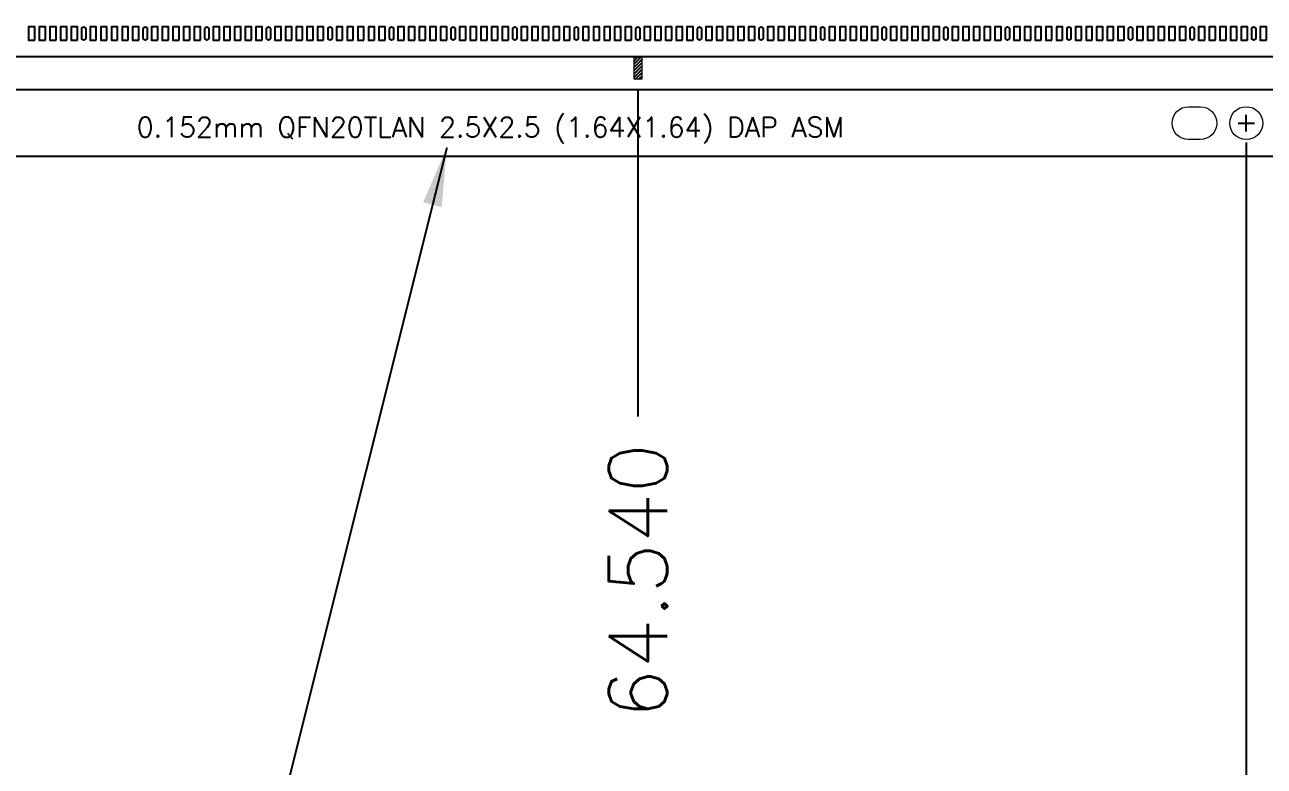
# Model space of a CAD drawing. Header units: millimetres. Extents: x 391.1 to 402, y 88.4 to 94.9.
# Drawn here: x 397.461 to 399.154, y 90.665 to 91.679 of the extents above; entities that cross this region are included whole.
import ezdxf
from ezdxf.enums import TextEntityAlignment as Align

# ---------------------------------------------------------------- set-up
doc = ezdxf.new("R2010")
doc.units = ezdxf.units.MM
doc.header["$LTSCALE"] = 0.5
doc.header["$PDMODE"] = 98
doc.linetypes.add('HIDDEN', pattern=[0.375, 0.25, -0.125])
for name, color, linetype in [('BORDER', 7, 'Continuous'), ('DIM', 3, 'Continuous'), ('MOLD', 6, 'Continuous')]:
    doc.layers.add(name, color=color, linetype=linetype)
doc.styles.add('SIMPLEX', font='simplex.shx', dxfattribs={"bigfont": 'AllInOneBig.shx'})
doc.dimstyles.new('SHEET1', dxfattribs={"dimtxt": 0.08, "dimasz": 0.08, "dimexe": 0.015, "dimexo": 0.015, "dimgap": 0.027, "dimtad": 1, "dimdec": 3, "dimlfac": 33.333333, "dimrnd": 0.0005, "dimzin": 1, "dimtxsty": 'SIMPLEX', "dimcen": 0.1905, "dimclrd": 256, "dimclre": 256, "dimclrt": 256, "dimazin": 3, "dimtp": 0.03, "dimtm": 0.05, "dimtfac": 0.8, "dimtdec": 3, "dimtmove": 0, "dimatfit": 3, "dimfxl": 0.05, "dimtzin": 4, "dimlwd": -1, "dimlwe": -1})

# ---------------------------------------------------------------- blocks, each defined once
blk = doc.blocks.new('*D162')
at = {"layer": 'Defpoints', "color": 0, "ltscale": 0.1, "transparency": 16777216}
for p in [(396.3623, 92.6694), (398.2985, 91.6044), (398.2985, 91.1436)]:
    blk.add_point(p, dxfattribs=at)
at = {"layer": 'DIM', "ltscale": 0.1, "transparency": 16777216}
blk.add_line((398.2985, 91.5894), (398.2985, 91.1436), dxfattribs=at)
at = {"layer": 'DIM', "ltscale": 0.1, "transparency": 16777216, "insert": (398.2985, 90.9185), "char_height": 0.08, "attachment_point": 5, "rotation": 90, "style": 'SIMPLEX'}
blk.add_mtext('\\A1;64.540', dxfattribs=at)
blk = doc.blocks.new('*D170')
at = {"layer": 'Defpoints', "color": 0, "ltscale": 0.1, "transparency": 16777216}
for p in [(396.3623, 92.6694), (399.6623, 91.5331), (399.6623, 91.1521)]:
    blk.add_point(p, dxfattribs=at)
at = {"layer": 'DIM', "ltscale": 0.1, "transparency": 16777216}
blk.add_line((399.6623, 91.5181), (399.6623, 91.1521), dxfattribs=at)
at = {"layer": 'DIM', "ltscale": 0.1, "transparency": 16777216, "insert": (399.6623, 90.9042), "char_height": 0.08, "attachment_point": 5, "rotation": 90, "style": 'SIMPLEX'}
blk.add_mtext('\\A1;110.000', dxfattribs=at)
blk = doc.blocks.new('*D171')
at = {"layer": 'Defpoints', "color": 0, "ltscale": 0.1, "transparency": 16777216}
for p in [(396.3623, 92.6694), (400.1948, 92.5468), (400.1948, 91.1521)]:
    blk.add_point(p, dxfattribs=at)
at = {"layer": 'DIM', "ltscale": 0.1, "transparency": 16777216}
blk.add_line((400.1948, 92.5318), (400.1948, 91.1521), dxfattribs=at)
at = {"layer": 'DIM', "ltscale": 0.1, "transparency": 16777216, "insert": (400.1948, 90.8965), "char_height": 0.08, "attachment_point": 5, "rotation": 90, "style": 'SIMPLEX'}
blk.add_mtext('\\A1;127.750', dxfattribs=at)
blk = doc.blocks.new('*D172')
at = {"layer": 'Defpoints', "color": 0, "ltscale": 0.1, "transparency": 16777216}
for p in [(396.3623, 92.6694), (400.0656, 91.6044), (400.0656, 91.1521)]:
    blk.add_point(p, dxfattribs=at)
at = {"layer": 'DIM', "ltscale": 0.1, "transparency": 16777216}
blk.add_line((400.0656, 91.5894), (400.0656, 91.1521), dxfattribs=at)
at = {"layer": 'DIM', "ltscale": 0.1, "transparency": 16777216, "insert": (400.0656, 90.8965), "char_height": 0.08, "attachment_point": 5, "rotation": 90, "style": 'SIMPLEX'}
blk.add_mtext('\\A1;123.445', dxfattribs=at)
blk = doc.blocks.new('*D139')
at = {"layer": 'Defpoints', "color": 0, "ltscale": 0.1, "transparency": 16777216}
for p in [(393.5948, 91.5331), (399.1298, 91.5331), (399.1298, 90.4342)]:
    blk.add_point(p, dxfattribs=at)
at = {"layer": 'DIM', "ltscale": 0.1, "transparency": 16777216}
for p, q in [((393.5948, 91.5181), (393.5948, 90.4192)), ((399.1298, 91.5181), (399.1298, 90.4192)), ((393.6748, 90.4342), (395.4453, 90.4342)), ((399.0498, 90.4342), (397.2793, 90.4342))]:
    blk.add_line(p, q, dxfattribs=at)
for points in [[(393.6748, 90.4475), (393.6748, 90.4208), (393.5948, 90.4342)], [(399.0498, 90.4475), (399.0498, 90.4208), (399.1298, 90.4342)]]:
    blk.add_solid(points, dxfattribs=at)
at = {"layer": 'DIM', "ltscale": 0.1, "transparency": 16777216, "insert": (396.3623, 90.4342), "char_height": 0.08, "attachment_point": 5, "style": 'SIMPLEX'}
blk.add_mtext('\\A1;(61.500{\\H0.05;%%p0.025}X3=)184.500\\H0.05;%%p0.050', dxfattribs=at)

msp = doc.modelspace()

# ---------------------------------------------------------------- hatches: boundary and pattern name
at = {"ltscale": 0.1}
h = msp.add_hatch(dxfattribs=at)
h.set_pattern_fill('ANSI31', color=256, scale=0.001, style=0)
h.set_pattern_definition([(45, (401.914651, 92.6693945), (-0.002245064, 0.002245064), [])])
h.paths.add_polyline_path([(398.303701, 91.620145), (398.293201, 91.620145), (398.293201, 91.61878, 0.00912032), (398.303701, 91.612999)])
h.paths.add_polyline_path([(398.303701, 91.634395), (398.293201, 91.634395), (398.293201, 91.627377), (398.303701, 91.627377)])
h.paths.add_polyline_path([(398.303701, 91.627377), (398.293201, 91.627377), (398.293201, 91.620145), (398.303701, 91.620145)])
h.paths.add_polyline_path([(398.293201, 91.61878), (398.293201, 91.604395), (398.303701, 91.604395), (398.303701, 91.612999, -0.00912032)])

# ---------------------------------------------------------------- linework, layer by layer
at = {"color": 1, "ltscale": 0.1}
for p, q in [((399.118501, 91.544395), (399.141001, 91.544395)), ((399.129751, 91.533145), (399.129751, 91.555645))]:
    msp.add_line(p, q, dxfattribs=at)
at = {"ltscale": 0.3}
msp.add_line((392.525251, 91.499395), (400.199251, 91.499395), dxfattribs=at)
at = {"color": 2, "linetype": 'HIDDEN', "lineweight": 0}
msp.add_lwpolyline([(392.507251, 93.749395), (400.217251, 93.749395), (400.217251, 91.589395), (392.507251, 91.589395)], close=True, dxfattribs=at)
at = {"ltscale": 0.1}
for points in [[(397.474201, 91.65787), (397.474201, 91.67587), (397.465651, 91.67587), (397.465651, 91.65787)], [(397.488751, 91.65787), (397.488751, 91.67587), (397.480201, 91.67587), (397.480201, 91.65787)], [(397.503301, 91.65787), (397.503301, 91.67587), (397.494751, 91.67587), (397.494751, 91.65787)], [(397.517851, 91.65787), (397.517851, 91.67587), (397.509301, 91.67587), (397.509301, 91.65787)], [(397.532401, 91.65787), (397.532401, 91.67587), (397.523851, 91.67587), (397.523851, 91.65787)], [(397.558351, 91.65787), (397.558351, 91.67587), (397.549801, 91.67587), (397.549801, 91.65787)], [(397.572901, 91.65787), (397.572901, 91.67587), (397.564351, 91.67587), (397.564351, 91.65787)], [(397.587451, 91.65787), (397.587451, 91.67587), (397.578901, 91.67587), (397.578901, 91.65787)], [(397.602001, 91.65787), (397.602001, 91.67587), (397.593451, 91.67587), (397.593451, 91.65787)], [(397.616551, 91.65787), (397.616551, 91.67587), (397.608001, 91.67587), (397.608001, 91.65787)], [(397.642501, 91.65787), (397.642501, 91.67587), (397.633951, 91.67587), (397.633951, 91.65787)], [(397.657051, 91.65787), (397.657051, 91.67587), (397.648501, 91.67587), (397.648501, 91.65787)], [(397.671601, 91.65787), (397.671601, 91.67587), (397.663051, 91.67587), (397.663051, 91.65787)], [(397.686151, 91.65787), (397.686151, 91.67587), (397.677601, 91.67587), (397.677601, 91.65787)], [(397.700701, 91.65787), (397.700701, 91.67587), (397.692151, 91.67587), (397.692151, 91.65787)], [(397.726651, 91.65787), (397.726651, 91.67587), (397.718101, 91.67587), (397.718101, 91.65787)], [(397.741201, 91.65787), (397.741201, 91.67587), (397.732651, 91.67587), (397.732651, 91.65787)], [(397.755751, 91.65787), (397.755751, 91.67587), (397.747201, 91.67587), (397.747201, 91.65787)], [(397.770301, 91.65787), (397.770301, 91.67587), (397.761751, 91.67587), (397.761751, 91.65787)], [(397.784851, 91.65787), (397.784851, 91.67587), (397.776301, 91.67587), (397.776301, 91.65787)], [(397.810801, 91.65787), (397.810801, 91.67587), (397.802251, 91.67587), (397.802251, 91.65787)], [(397.825351, 91.65787), (397.825351, 91.67587), (397.816801, 91.67587), (397.816801, 91.65787)], [(397.839901, 91.65787), (397.839901, 91.67587), (397.831351, 91.67587), (397.831351, 91.65787)], [(397.854451, 91.65787), (397.854451, 91.67587), (397.845901, 91.67587), (397.845901, 91.65787)], [(397.869001, 91.65787), (397.869001, 91.67587), (397.860451, 91.67587), (397.860451, 91.65787)], [(397.894951, 91.65787), (397.894951, 91.67587), (397.886401, 91.67587), (397.886401, 91.65787)], [(397.909501, 91.65787), (397.909501, 91.67587), (397.900951, 91.67587), (397.900951, 91.65787)], [(397.924051, 91.65787), (397.924051, 91.67587), (397.915501, 91.67587), (397.915501, 91.65787)], [(397.938601, 91.65787), (397.938601, 91.67587), (397.930051, 91.67587), (397.930051, 91.65787)], [(397.953151, 91.65787), (397.953151, 91.67587), (397.944601, 91.67587), (397.944601, 91.65787)], [(397.979101, 91.65787), (397.979101, 91.67587), (397.970551, 91.67587), (397.970551, 91.65787)], [(397.993651, 91.65787), (397.993651, 91.67587), (397.985101, 91.67587), (397.985101, 91.65787)], [(398.008201, 91.65787), (398.008201, 91.67587), (397.999651, 91.67587), (397.999651, 91.65787)], [(398.022751, 91.65787), (398.022751, 91.67587), (398.014201, 91.67587), (398.014201, 91.65787)], [(398.037301, 91.65787), (398.037301, 91.67587), (398.028751, 91.67587), (398.028751, 91.65787)], [(398.063251, 91.65787), (398.063251, 91.67587), (398.054701, 91.67587), (398.054701, 91.65787)], [(398.077801, 91.65787), (398.077801, 91.67587), (398.069251, 91.67587), (398.069251, 91.65787)], [(398.092351, 91.65787), (398.092351, 91.67587), (398.083801, 91.67587), (398.083801, 91.65787)], [(398.106901, 91.65787), (398.106901, 91.67587), (398.098351, 91.67587), (398.098351, 91.65787)], [(398.121451, 91.65787), (398.121451, 91.67587), (398.112901, 91.67587), (398.112901, 91.65787)], [(398.147401, 91.65787), (398.147401, 91.67587), (398.138851, 91.67587), (398.138851, 91.65787)], [(398.161951, 91.65787), (398.161951, 91.67587), (398.153401, 91.67587), (398.153401, 91.65787)], [(398.176501, 91.65787), (398.176501, 91.67587), (398.167951, 91.67587), (398.167951, 91.65787)], [(398.191051, 91.65787), (398.191051, 91.67587), (398.182501, 91.67587), (398.182501, 91.65787)], [(398.205601, 91.65787), (398.205601, 91.67587), (398.197051, 91.67587), (398.197051, 91.65787)], [(398.231551, 91.65787), (398.231551, 91.67587), (398.223001, 91.67587), (398.223001, 91.65787)], [(398.246101, 91.65787), (398.246101, 91.67587), (398.237551, 91.67587), (398.237551, 91.65787)], [(398.260651, 91.65787), (398.260651, 91.67587), (398.252101, 91.67587), (398.252101, 91.65787)], [(398.275201, 91.65787), (398.275201, 91.67587), (398.266651, 91.67587), (398.266651, 91.65787)], [(398.289751, 91.65787), (398.289751, 91.67587), (398.281201, 91.67587), (398.281201, 91.65787)], [(398.315701, 91.65787), (398.315701, 91.67587), (398.307151, 91.67587), (398.307151, 91.65787)], [(398.330251, 91.65787), (398.330251, 91.67587), (398.321701, 91.67587), (398.321701, 91.65787)], [(398.344801, 91.65787), (398.344801, 91.67587), (398.336251, 91.67587), (398.336251, 91.65787)], [(398.359351, 91.65787), (398.359351, 91.67587), (398.350801, 91.67587), (398.350801, 91.65787)], [(398.373901, 91.65787), (398.373901, 91.67587), (398.365351, 91.67587), (398.365351, 91.65787)], [(398.399851, 91.65787), (398.399851, 91.67587), (398.391301, 91.67587), (398.391301, 91.65787)], [(398.414401, 91.65787), (398.414401, 91.67587), (398.405851, 91.67587), (398.405851, 91.65787)], [(398.428951, 91.65787), (398.428951, 91.67587), (398.420401, 91.67587), (398.420401, 91.65787)], [(398.443501, 91.65787), (398.443501, 91.67587), (398.434951, 91.67587), (398.434951, 91.65787)], [(398.458051, 91.65787), (398.458051, 91.67587), (398.449501, 91.67587), (398.449501, 91.65787)], [(398.484001, 91.65787), (398.484001, 91.67587), (398.475451, 91.67587), (398.475451, 91.65787)], [(398.498551, 91.65787), (398.498551, 91.67587), (398.490001, 91.67587), (398.490001, 91.65787)], [(398.513101, 91.65787), (398.513101, 91.67587), (398.504551, 91.67587), (398.504551, 91.65787)], [(398.527651, 91.65787), (398.527651, 91.67587), (398.519101, 91.67587), (398.519101, 91.65787)], [(398.542201, 91.65787), (398.542201, 91.67587), (398.533651, 91.67587), (398.533651, 91.65787)], [(398.568151, 91.65787), (398.568151, 91.67587), (398.559601, 91.67587), (398.559601, 91.65787)], [(398.582701, 91.65787), (398.582701, 91.67587), (398.574151, 91.67587), (398.574151, 91.65787)], [(398.597251, 91.65787), (398.597251, 91.67587), (398.588701, 91.67587), (398.588701, 91.65787)], [(398.611801, 91.65787), (398.611801, 91.67587), (398.603251, 91.67587), (398.603251, 91.65787)], [(398.626351, 91.65787), (398.626351, 91.67587), (398.617801, 91.67587), (398.617801, 91.65787)], [(398.652301, 91.65787), (398.652301, 91.67587), (398.643751, 91.67587), (398.643751, 91.65787)], [(398.666851, 91.65787), (398.666851, 91.67587), (398.658301, 91.67587), (398.658301, 91.65787)], [(398.681401, 91.65787), (398.681401, 91.67587), (398.672851, 91.67587), (398.672851, 91.65787)], [(398.695951, 91.65787), (398.695951, 91.67587), (398.687401, 91.67587), (398.687401, 91.65787)], [(398.710501, 91.65787), (398.710501, 91.67587), (398.701951, 91.67587), (398.701951, 91.65787)], [(398.736451, 91.65787), (398.736451, 91.67587), (398.727901, 91.67587), (398.727901, 91.65787)], [(398.751001, 91.65787), (398.751001, 91.67587), (398.742451, 91.67587), (398.742451, 91.65787)], [(398.765551, 91.65787), (398.765551, 91.67587), (398.757001, 91.67587), (398.757001, 91.65787)], [(398.780101, 91.65787), (398.780101, 91.67587), (398.771551, 91.67587), (398.771551, 91.65787)], [(398.794651, 91.65787), (398.794651, 91.67587), (398.786101, 91.67587), (398.786101, 91.65787)], [(398.820601, 91.65787), (398.820601, 91.67587), (398.812051, 91.67587), (398.812051, 91.65787)], [(398.835151, 91.65787), (398.835151, 91.67587), (398.826601, 91.67587), (398.826601, 91.65787)], [(398.849701, 91.65787), (398.849701, 91.67587), (398.841151, 91.67587), (398.841151, 91.65787)], [(398.864251, 91.65787), (398.864251, 91.67587), (398.855701, 91.67587), (398.855701, 91.65787)], [(398.878801, 91.65787), (398.878801, 91.67587), (398.870251, 91.67587), (398.870251, 91.65787)], [(398.904751, 91.65787), (398.904751, 91.67587), (398.896201, 91.67587), (398.896201, 91.65787)], [(398.919301, 91.65787), (398.919301, 91.67587), (398.910751, 91.67587), (398.910751, 91.65787)], [(398.933851, 91.65787), (398.933851, 91.67587), (398.925301, 91.67587), (398.925301, 91.65787)], [(398.948401, 91.65787), (398.948401, 91.67587), (398.939851, 91.67587), (398.939851, 91.65787)], [(398.962951, 91.65787), (398.962951, 91.67587), (398.954401, 91.67587), (398.954401, 91.65787)], [(398.988901, 91.65787), (398.988901, 91.67587), (398.980351, 91.67587), (398.980351, 91.65787)], [(399.003451, 91.65787), (399.003451, 91.67587), (398.994901, 91.67587), (398.994901, 91.65787)], [(399.018001, 91.65787), (399.018001, 91.67587), (399.009451, 91.67587), (399.009451, 91.65787)], [(399.032551, 91.65787), (399.032551, 91.67587), (399.024001, 91.67587), (399.024001, 91.65787)], [(399.047101, 91.65787), (399.047101, 91.67587), (399.038551, 91.67587), (399.038551, 91.65787)], [(399.073051, 91.65787), (399.073051, 91.67587), (399.064501, 91.67587), (399.064501, 91.65787)], [(399.087601, 91.65787), (399.087601, 91.67587), (399.079051, 91.67587), (399.079051, 91.65787)], [(399.102151, 91.65787), (399.102151, 91.67587), (399.093601, 91.67587), (399.093601, 91.65787)], [(399.116701, 91.65787), (399.116701, 91.67587), (399.108151, 91.67587), (399.108151, 91.65787)], [(399.131251, 91.65787), (399.131251, 91.67587), (399.122701, 91.67587), (399.122701, 91.65787)], [(399.157201, 91.65787), (399.157201, 91.67587), (399.148651, 91.67587), (399.148651, 91.65787)]]:
    msp.add_lwpolyline(points, close=True, dxfattribs=at)
for points in [[(397.541101, 91.67587), (397.541101, 91.67587, -0.41421356), (397.543801, 91.67317), (397.543801, 91.66057, -0.41421356), (397.541101, 91.65787), (397.541101, 91.65787, -0.41421356), (397.538401, 91.66057), (397.538401, 91.67317, -0.41421356)], [(397.625251, 91.67587), (397.625251, 91.67587, -0.41421356), (397.627951, 91.67317), (397.627951, 91.66057, -0.41421356), (397.625251, 91.65787), (397.625251, 91.65787, -0.41421356), (397.622551, 91.66057), (397.622551, 91.67317, -0.41421356)], [(397.709401, 91.67587), (397.709401, 91.67587, -0.41421356), (397.712101, 91.67317), (397.712101, 91.66057, -0.41421356), (397.709401, 91.65787), (397.709401, 91.65787, -0.41421356), (397.706701, 91.66057), (397.706701, 91.67317, -0.41421356)], [(397.793551, 91.67587), (397.793551, 91.67587, -0.41421356), (397.796251, 91.67317), (397.796251, 91.66057, -0.41421356), (397.793551, 91.65787), (397.793551, 91.65787, -0.41421356), (397.790851, 91.66057), (397.790851, 91.67317, -0.41421356)], [(397.877701, 91.67587), (397.877701, 91.67587, -0.41421356), (397.880401, 91.67317), (397.880401, 91.66057, -0.41421356), (397.877701, 91.65787), (397.877701, 91.65787, -0.41421356), (397.875001, 91.66057), (397.875001, 91.67317, -0.41421356)], [(397.961851, 91.67587), (397.961851, 91.67587, -0.41421356), (397.964551, 91.67317), (397.964551, 91.66057, -0.41421356), (397.961851, 91.65787), (397.961851, 91.65787, -0.41421356), (397.959151, 91.66057), (397.959151, 91.67317, -0.41421356)], [(398.046001, 91.67587), (398.046001, 91.67587, -0.41421356), (398.048701, 91.67317), (398.048701, 91.66057, -0.41421356), (398.046001, 91.65787), (398.046001, 91.65787, -0.41421356), (398.043301, 91.66057), (398.043301, 91.67317, -0.41421356)], [(398.130151, 91.67587), (398.130151, 91.67587, -0.41421356), (398.132851, 91.67317), (398.132851, 91.66057, -0.41421356), (398.130151, 91.65787), (398.130151, 91.65787, -0.41421356), (398.127451, 91.66057), (398.127451, 91.67317, -0.41421356)], [(398.214301, 91.67587), (398.214301, 91.67587, -0.41421356), (398.217001, 91.67317), (398.217001, 91.66057, -0.41421356), (398.214301, 91.65787), (398.214301, 91.65787, -0.41421356), (398.211601, 91.66057), (398.211601, 91.67317, -0.41421356)], [(398.298451, 91.67587), (398.298451, 91.67587, -0.41421356), (398.301151, 91.67317), (398.301151, 91.66057, -0.41421356), (398.298451, 91.65787), (398.298451, 91.65787, -0.41421356), (398.295751, 91.66057), (398.295751, 91.67317, -0.41421356)], [(398.382601, 91.67587), (398.382601, 91.67587, -0.41421356), (398.385301, 91.67317), (398.385301, 91.66057, -0.41421356), (398.382601, 91.65787), (398.382601, 91.65787, -0.41421356), (398.379901, 91.66057), (398.379901, 91.67317, -0.41421356)], [(398.466751, 91.67587), (398.466751, 91.67587, -0.41421356), (398.469451, 91.67317), (398.469451, 91.66057, -0.41421356), (398.466751, 91.65787), (398.466751, 91.65787, -0.41421356), (398.464051, 91.66057), (398.464051, 91.67317, -0.41421356)], [(398.550901, 91.67587), (398.550901, 91.67587, -0.41421356), (398.553601, 91.67317), (398.553601, 91.66057, -0.41421356), (398.550901, 91.65787), (398.550901, 91.65787, -0.41421356), (398.548201, 91.66057), (398.548201, 91.67317, -0.41421356)], [(398.635051, 91.67587), (398.635051, 91.67587, -0.41421356), (398.637751, 91.67317), (398.637751, 91.66057, -0.41421356), (398.635051, 91.65787), (398.635051, 91.65787, -0.41421356), (398.632351, 91.66057), (398.632351, 91.67317, -0.41421356)], [(398.719201, 91.67587), (398.719201, 91.67587, -0.41421356), (398.721901, 91.67317), (398.721901, 91.66057, -0.41421356), (398.719201, 91.65787), (398.719201, 91.65787, -0.41421356), (398.716501, 91.66057), (398.716501, 91.67317, -0.41421356)], [(398.803351, 91.67587), (398.803351, 91.67587, -0.41421356), (398.806051, 91.67317), (398.806051, 91.66057, -0.41421356), (398.803351, 91.65787), (398.803351, 91.65787, -0.41421356), (398.800651, 91.66057), (398.800651, 91.67317, -0.41421356)], [(398.887501, 91.67587), (398.887501, 91.67587, -0.41421356), (398.890201, 91.67317), (398.890201, 91.66057, -0.41421356), (398.887501, 91.65787), (398.887501, 91.65787, -0.41421356), (398.884801, 91.66057), (398.884801, 91.67317, -0.41421356)], [(398.971651, 91.67587), (398.971651, 91.67587, -0.41421356), (398.974351, 91.67317), (398.974351, 91.66057, -0.41421356), (398.971651, 91.65787), (398.971651, 91.65787, -0.41421356), (398.968951, 91.66057), (398.968951, 91.67317, -0.41421356)], [(399.055801, 91.67587), (399.055801, 91.67587, -0.41421356), (399.058501, 91.67317), (399.058501, 91.66057, -0.41421356), (399.055801, 91.65787), (399.055801, 91.65787, -0.41421356), (399.053101, 91.66057), (399.053101, 91.67317, -0.41421356)], [(399.139951, 91.67587), (399.139951, 91.67587, -0.41421356), (399.142651, 91.67317), (399.142651, 91.66057, -0.41421356), (399.139951, 91.65787), (399.139951, 91.65787, -0.41421356), (399.137251, 91.66057), (399.137251, 91.67317, -0.41421356)]]:
    msp.add_lwpolyline(points, format="xyb", close=True, dxfattribs=at)
at = {"color": 6, "linetype": 'Continuous', "lineweight": 25}
msp.add_lwpolyline([(400.067252, 91.635145), (400.067252, 91.599145, -0.41421356), (400.058252, 91.590145), (396.538651, 91.590145, -0.41421356), (396.529651, 91.599145), (396.529651, 91.635145)], format="xyb", dxfattribs=at)
at = {"linetype": 'HIDDEN', "lineweight": 0}
msp.add_lwpolyline([(398.293201, 91.634395), (398.303701, 91.634395), (398.303701, 91.604395), (398.293201, 91.604395)], close=True, dxfattribs=at)
at = {"lineweight": 0, "ltscale": 0.1}
msp.add_lwpolyline([(399.066871, 91.521895), (399.050911, 91.521895, -1), (399.050911, 91.566895), (399.066871, 91.566895, -1), (399.066871, 91.521895)], format="xyb", dxfattribs=at)
msp.add_circle((399.129751, 91.544395), 0.0225, dxfattribs=at)
at = {"layer": 'MOLD', "color": 6, "linetype": 'Continuous', "lineweight": 25}
msp.add_lwpolyline([(400.106231, 91.635145), (396.490672, 91.635145, -0.4144165), (396.460651, 91.665145), (396.460651, 91.730656, 0.29821663), (396.442651, 91.758151, -0.65465367), (396.442651, 91.840638, 0.29821663), (396.460651, 91.868133), (396.460651, 92.600656, 0.29821663), (396.442651, 92.628151, -0.65465367), (396.442651, 92.710638, 0.29821663), (396.460651, 92.738133), (396.460651, 93.470656, 0.29821663), (396.442651, 93.498151, -0.65465367), (396.442651, 93.580638, 0.29821663), (396.460651, 93.608133), (396.460651, 93.673645, -0.41421356), (396.490651, 93.703645), (400.106252, 93.703645, -0.41421356)], format="xyb", dxfattribs=at)

# ---------------------------------------------------------------- texts
at = {"layer": 'BORDER', "color": 3, "style": 'SIMPLEX'}
msp.add_text('0.152mm QFN20TLAN 2.5X2.5 (1.64X1.64) DAP ASM', height=0.02700006, dxfattribs=at).set_placement((398.096717, 91.525419), align=Align.CENTER)

# ---------------------------------------------------------------- dimensions: what is measured, and where the dimension line sits
at = {"layer": 'DIM', "ltscale": 0.1}
for feature_location, offset, picture, middle in [((398.298451, 91.604395), (0, -0.460821), '*D162', (398.298451, 90.918478)), ((399.662251, 91.533145), (0, -0.381042), '*D170', (399.662251, 90.90415)), ((400.194751, 92.546785), (0, -1.394682), '*D171', (400.194751, 90.896531)), ((400.065601, 91.604395), (0, -0.452292), '*D172', (400.065601, 90.896531))]:
    dim = msp.add_ordinate_dim(feature_location=feature_location, offset=offset, dtype=1, origin=(396.362251, 92.669395), dimstyle='SHEET1', dxfattribs=at)
    dim.commit()
    dim.dimension.update_dxf_attribs({"geometry": picture, "text_midpoint": middle})
dim = msp.add_linear_dim(base=(399.129751, 90.434171), p1=(393.594751, 91.533145), p2=(399.129751, 91.533145), text='(61.500{\\H0.05;%%p0.025}X3=)<>\\H0.05;%%p0.050', dimstyle='SHEET1', dxfattribs=at)
dim.commit()
dim.dimension.update_dxf_attribs({"geometry": '*D139', "text_midpoint": (396.362251, 90.434171), "dimtype": 160})

# ---------------------------------------------------------------- leaders
at = {"color": 1, "ltscale": 0.1}
msp.add_leader([(398.03712, 91.510533), (397.804208, 90.579798), (397.465457, 90.579798)], dimstyle='SHEET1', dxfattribs=at)

doc.saveas('drawing.dxf')
